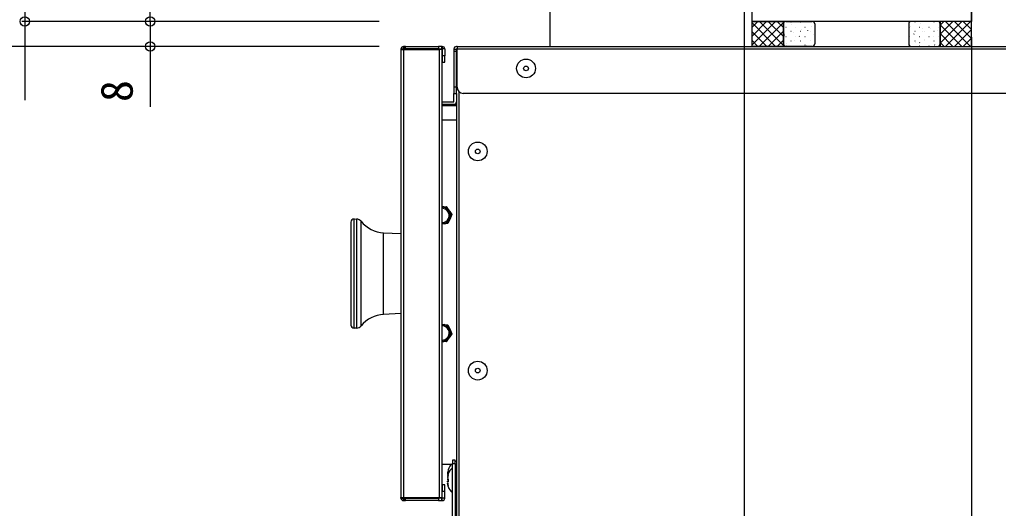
# Model space of a CAD drawing. Units: millimetres, scale not verified. Extents: x -875 to 875, y -1300 to 1292.
# Drawn here: x -718.6 to -406.3, y -366.4 to -210.3 of the extents above; entities that cross this region are included whole.
import ezdxf
from ezdxf.enums import TextEntityAlignment as Align

# ---------------------------------------------------------------- set-up
doc = ezdxf.new("R2010")
doc.units = ezdxf.units.MM
doc.header["$LTSCALE"] = 8
for name, color, linetype in [('0-2_YKK_11', 7, 'Continuous'), ('0-4_YKK_12', 2, 'Continuous'), ('0-5_YKK_13', 4, 'Continuous'), ('0-7_YKK_D', 6, 'Continuous'), ('0-9_YSS_K', 3, 'Continuous')]:
    doc.layers.add(name, color=color, linetype=linetype)
doc.styles.add('ＭＳ ゴシック', font='')
doc.styles.get('ＭＳ ゴシック').set_extended_font_data('MS Gothic')

msp = doc.modelspace()

# ---------------------------------------------------------------- linework, layer by layer
at = {"layer": '0-2_YKK_11'}
msp.add_lwpolyline([(-414.932, -140.926), (-414.932, -210.926), (-484.932, -210.926), (-484.932, -160.926), (-482.221, -160.926), (-481.894, -161.493), (-483.102, -163.585), (-482.905, -163.926), (-456.332, -163.926), (-456.868, -161.926), (-459.732, -161.926), (-459.732, -160.926), (-454.932, -160.926), (-454.932, -163.926), (-450.39, -163.926), (-450.207, -164.046), (-449.657, -164.046), (-449.474, -163.926), (-442.932, -163.926)], dxfattribs=at)
at = {"layer": '0-4_YKK_12'}
for p, q in [((-549.432, 39.074), (-549.432, -218.926)), ((-414.932, -215.926), (-414.932, 39.074)), ((-487.432, -206.426), (-487.432, -215.926)), ((-487.432, -215.926), (-487.432, -808.926)), ((-414.932, -215.926), (-414.932, -808.926))]:
    msp.add_line(p, q, dxfattribs=at)
at = {"layer": '0-5_YKK_13'}
for p, q in [((-474.932, -218.126), (-474.932, -211.726)), ((-474.132, -210.926), (-465.732, -210.926)), ((-472.493, -211.091), (-472.443, -211.091)), ((-472.473, -211.863), (-472.464, -211.86)), ((-469.453, -211.091), (-469.403, -211.091)), ((-468.965, -211.183), (-468.882, -211.128)), ((-466.413, -211.091), (-466.363, -211.091)), ((-464.932, -211.726), (-464.932, -218.126)), ((-434.932, -211.726), (-434.932, -218.126)), ((-425.732, -210.926), (-434.132, -210.926)), ((-432.973, -211.091), (-432.923, -211.091)), ((-431.274, -211.478), (-431.264, -211.475)), ((-429.933, -211.091), (-429.883, -211.091)), ((-426.893, -211.091), (-426.843, -211.091)), ((-424.932, -218.126), (-424.932, -211.726)), ((-474.653, -214.947), (-474.569, -214.892)), ((-474.618, -215.464), (-474.608, -215.46)), ((-474.108, -212.706), (-474.058, -212.706)), ((-472.493, -214.081), (-472.443, -214.081)), ((-471.827, -214.475), (-471.818, -214.472)), ((-471.068, -212.706), (-471.018, -212.706)), ((-469.453, -214.081), (-469.403, -214.081)), ((-469.084, -213.504), (-469.075, -213.501)), ((-468.028, -212.706), (-467.978, -212.706)), ((-467.161, -213.906), (-467.077, -213.851)), ((-466.413, -214.081), (-466.363, -214.081)), ((-465.964, -212.399), (-465.955, -212.396)), ((-465.318, -215.011), (-465.309, -215.008)), ((-464.988, -212.706), (-464.938, -212.706)), ((-434.588, -212.706), (-434.538, -212.706)), ((-434.394, -212.583), (-434.384, -212.58)), ((-433.418, -215.079), (-433.408, -215.075)), ((-433.275, -214.984), (-433.191, -214.929)), ((-432.973, -214.081), (-432.923, -214.081)), ((-431.548, -212.706), (-431.498, -212.706)), ((-430.628, -214.091), (-430.618, -214.087)), ((-430.585, -213.204), (-430.502, -213.149)), ((-429.933, -214.081), (-429.883, -214.081)), ((-428.508, -212.706), (-428.458, -212.706)), ((-427.885, -213.119), (-427.875, -213.116)), ((-426.893, -214.081), (-426.843, -214.081)), ((-425.783, -213.943), (-425.699, -213.888)), ((-425.468, -212.706), (-425.418, -212.706)), ((-474.108, -215.696), (-474.058, -215.696)), ((-473.971, -218.076), (-473.962, -218.072)), ((-472.493, -217.071), (-472.443, -217.071)), ((-471.228, -217.104), (-471.219, -217.101)), ((-471.068, -215.696), (-471.018, -215.696)), ((-469.85, -215.686), (-469.767, -215.631)), ((-469.453, -217.071), (-469.403, -217.071)), ((-468.108, -215.999), (-468.099, -215.996)), ((-468.045, -218.409), (-467.962, -218.354)), ((-468.028, -215.696), (-467.978, -215.696)), ((-466.413, -217.071), (-466.363, -217.071)), ((-464.988, -215.696), (-464.938, -215.696)), ((-434.588, -215.696), (-434.538, -215.696)), ((-432.973, -217.071), (-432.923, -217.071)), ((-432.772, -217.691), (-432.762, -217.688)), ((-431.548, -215.696), (-431.498, -215.696)), ((-431.47, -217.708), (-431.386, -217.652)), ((-430.029, -216.72), (-430.019, -216.716)), ((-429.933, -217.071), (-429.883, -217.071)), ((-428.508, -215.696), (-428.458, -215.696)), ((-426.909, -215.615), (-426.899, -215.611)), ((-426.893, -217.071), (-426.843, -217.071)), ((-426.667, -218.447), (-426.584, -218.391)), ((-426.263, -218.227), (-426.253, -218.223)), ((-425.468, -215.696), (-425.418, -215.696)), ((-596.932, -219.726), (-596.932, -219.926)), ((-596.932, -219.726), (-596.132, -219.726)), ((-596.932, -219.926), (-596.132, -219.926)), ((-595.932, -218.926), (-596.132, -218.926)), ((-596.132, -218.926), (-596.132, -219.726)), ((-596.132, -219.726), (-596.132, -219.926)), ((-595.932, -219.726), (-596.132, -219.726)), ((-596.132, -219.926), (-584.782, -219.926)), ((-596.132, -219.926), (-596.132, -362.926)), ((-595.432, -218.926), (-584.932, -218.926)), ((-595.432, -219.726), (-595.432, -218.926)), ((-584.932, -219.726), (-595.432, -219.726)), ((-584.932, -218.926), (-584.932, -219.726)), ((-583.932, -219.926), (-584.782, -219.926)), ((-584.782, -219.926), (-584.782, -362.926)), ((-583.732, -218.926), (-583.932, -218.926)), ((-583.732, -219.726), (-583.932, -219.726)), ((-583.932, -219.926), (-583.932, -362.926)), ((-583.732, -218.926), (-583.732, -219.726)), ((-583.732, -219.726), (-583.732, -221.926)), ((-582.932, -219.726), (-583.732, -219.726)), ((-582.932, -219.726), (-582.932, -221.926)), ((-580.032, -219.726), (-580.032, -219.926)), ((-580.032, -220.426), (-580.032, -231.926)), ((-580.032, -220.426), (-579.232, -220.426)), ((-579.032, -218.926), (-579.232, -218.926)), ((-579.032, -219.726), (-579.232, -219.726)), ((-579.232, -219.726), (-579.232, -219.926)), ((-579.232, -220.426), (-579.232, -219.926)), ((-579.032, -219.926), (-579.232, -219.926)), ((-579.232, -231.926), (-579.232, -220.426)), ((-579.032, -220.926), (-579.232, -220.926)), ((-579.032, -218.926), (-55.032, -218.926)), ((-579.032, -218.926), (-579.032, -219.726)), ((-579.032, -231.926), (-579.032, -219.726)), ((-579.032, -219.726), (-55.032, -219.726)), ((-465.732, -218.926), (-474.132, -218.926)), ((-474.108, -218.686), (-474.058, -218.686)), ((-471.068, -218.686), (-471.018, -218.686)), ((-468.028, -218.686), (-467.978, -218.686)), ((-467.462, -218.612), (-467.453, -218.608)), ((-434.588, -218.686), (-434.538, -218.686)), ((-434.132, -218.926), (-425.732, -218.926)), ((-431.548, -218.686), (-431.498, -218.686)), ((-428.508, -218.686), (-428.458, -218.686)), ((-425.468, -218.686), (-425.418, -218.686)), ((-583.732, -221.926), (-583.732, -223.926)), ((-582.932, -221.926), (-583.732, -221.926)), ((-580.032, -231.926), (-580.032, -233.926)), ((-579.232, -231.926), (-580.032, -231.926)), ((-580.032, -233.926), (-579.232, -233.926)), ((-580.032, -236.626), (-580.032, -233.926)), ((-579.232, -233.885), (-579.232, -231.926)), ((-579.232, -233.885), (-579.232, -771.181)), ((-578.432, -233.354), (-578.432, -808.926)), ((-57.032, -233.926), (-577.032, -233.926)), ((-583.932, -236.626), (-580.032, -236.626)), ((-580.032, -237.426), (-583.932, -237.426)), ((-579.232, -237.926), (-583.932, -237.926)), ((-579.232, -237.426), (-580.032, -237.426)), ((-579.232, -242.426), (-583.932, -242.426)), ((-583.932, -270.121), (-583.741, -270.102)), ((-583.741, -270.102), (-582.535, -269.977)), ((-582.535, -269.977), (-581.824, -270.96)), ((-581.824, -270.96), (-581.384, -271.567)), ((-581.384, -271.567), (-580.673, -272.55)), ((-611.88, -273.981), (-611.098, -274.022)), ((-611.88, -276.318), (-611.88, -273.981)), ((-611.098, -274.022), (-611.098, -276.353)), ((-609.658, -276.983), (-609.658, -274.749)), ((-581.169, -273.657), (-581.475, -274.341)), ((-580.673, -272.55), (-581.169, -273.657)), ((-612.932, -274.979), (-612.932, -277.183)), ((-612.932, -277.183), (-612.932, -307.872)), ((-611.88, -308.87), (-611.88, -276.318)), ((-611.098, -276.353), (-611.098, -308.829)), ((-609.658, -308.102), (-609.658, -276.983)), ((-583.177, -275.573), (-583.923, -275.649)), ((-602.456, -278.386), (-596.932, -278.676)), ((-602.456, -280.133), (-602.456, -278.386)), ((-602.456, -304.465), (-602.456, -280.133)), ((-596.932, -304.176), (-602.456, -304.465)), ((-611.098, -308.829), (-611.88, -308.87)), ((-583.928, -307.602), (-583.182, -307.677)), ((-583.182, -307.677), (-581.975, -307.8)), ((-581.975, -307.8), (-581.478, -308.906)), ((-581.478, -308.906), (-581.17, -309.589)), ((-581.382, -311.679), (-581.82, -312.288)), ((-580.673, -310.696), (-581.382, -311.679)), ((-581.17, -309.589), (-580.673, -310.696)), ((-583.736, -313.149), (-583.932, -313.129)), ((-580.432, -352.426), (-583.932, -352.426)), ((-580.432, -385.426), (-580.432, -352.026)), ((-580.432, -352.026), (-579.632, -352.026)), ((-579.632, -352.026), (-579.632, -351.026)), ((-579.232, -351.426), (-579.632, -351.426)), ((-579.632, -352.026), (-579.632, -385.426)), ((-581.841, -355.09), (-582.029, -355.09)), ((-581.841, -355.04), (-582.02, -355.04)), ((-582.02, -355.243), (-581.994, -355.049)), ((-581.841, -355.243), (-582.02, -355.243)), ((-581.887, -355.614), (-582.02, -356.414)), ((-581.887, -354.691), (-581.848, -354.691)), ((-581.841, -354.784), (-581.841, -355.204)), ((-581.841, -355.425), (-581.841, -355.419)), ((-582.932, -360.926), (-582.932, -358.926)), ((-581.866, -356.902), (-582.02, -356.902)), ((-581.887, -356.967), (-582.02, -356.949)), ((-581.887, -357.764), (-582.02, -357.043)), ((-581.887, -357.884), (-582.02, -357.902)), ((-581.887, -356.884), (-581.814, -356.884)), ((-581.841, -357.079), (-581.841, -357.679)), ((-583.732, -363.126), (-583.732, -360.926)), ((-583.732, -360.926), (-582.932, -360.926)), ((-582.932, -363.126), (-582.932, -360.926)), ((-581.868, -359.359), (-581.906, -359.222)), ((-581.841, -359.418), (-581.841, -359.426)), ((-596.932, -363.126), (-596.932, -362.926)), ((-596.932, -363.126), (-596.132, -363.126)), ((-596.132, -362.926), (-584.782, -362.926)), ((-596.132, -363.126), (-596.132, -362.926)), ((-596.132, -363.126), (-595.932, -363.126)), ((-596.132, -363.926), (-596.132, -363.126)), ((-596.132, -363.926), (-595.932, -363.926)), ((-595.432, -363.126), (-584.932, -363.126)), ((-595.432, -363.926), (-595.432, -363.126)), ((-584.932, -363.926), (-595.432, -363.926)), ((-584.932, -363.126), (-584.932, -363.926)), ((-584.932, -363.926), (-583.932, -363.926)), ((-584.782, -362.926), (-583.932, -362.926)), ((-583.732, -363.126), (-583.932, -363.126)), ((-583.732, -363.926), (-583.932, -363.926)), ((-582.932, -363.126), (-583.732, -363.126)), ((-583.732, -363.926), (-583.732, -363.126))]:
    msp.add_line(p, q, dxfattribs=at)
for points in [[(-596.932, -219.926), (-596.932, -362.926), (-596.132, -362.926)], [(-595.432, -218.926), (-595.932, -218.926), (-595.932, -219.726), (-595.432, -219.726)], [(-584.932, -219.726), (-583.932, -219.726), (-583.932, -218.926), (-584.932, -218.926)], [(-579.232, -219.926), (-580.032, -219.926), (-580.032, -220.426)], [(-583.732, -223.926), (-582.932, -223.926), (-582.932, -221.926)], [(-581.475, -274.341), (-581.971, -275.448), (-583.177, -275.573)], [(-581.82, -312.288), (-582.53, -313.272), (-583.736, -313.149)], [(-579.632, -351.026), (-580.432, -351.026), (-580.432, -352.026)], [(-582.02, -355.04), (-582.028, -355.086), (-582.029, -355.083)], [(-582.02, -355.04), (-581.969, -354.855), (-581.887, -354.691)], [(-581.841, -354.784), (-581.841, -354.731), (-581.847, -354.693), (-581.858, -354.674), (-581.873, -354.675), (-581.887, -354.691)], [(-581.843, -355.418), (-581.84, -355.361), (-581.841, -355.324)], [(-582.932, -358.926), (-583.732, -358.926), (-583.732, -360.926)], [(-582.027, -357.879), (-582.028, -357.861), (-582.03, -357.705)], [(-582.028, -357.889), (-582.03, -357.767), (-582.03, -357.705)], [(-582.029, -358.307), (-582.03, -358.305), (-582.03, -358.352), (-582.027, -358.429)], [(-581.963, -358.967), (-581.981, -358.863), (-582.027, -358.427)], [(-582.02, -356.902), (-581.969, -356.893), (-581.887, -356.884)], [(-582.02, -358.414), (-581.969, -358.838), (-581.887, -359.213)], [(-581.973, -356.955), (-581.969, -356.99), (-581.887, -357.328)], [(-581.841, -357.079), (-581.841, -357.016), (-581.847, -356.959), (-581.858, -356.916), (-581.873, -356.89), (-581.887, -356.884)], [(-595.432, -363.126), (-595.932, -363.126), (-595.932, -363.926), (-595.432, -363.926)], [(-583.932, -363.926), (-583.932, -363.126), (-584.932, -363.126)]]:
    msp.add_lwpolyline(points, dxfattribs=at)
for centre, radius in [((-557.032, -225.926), 3), ((-557.032, -225.926), 0.75), ((-572.432, -252.426), 3), ((-572.432, -252.426), 0.75), ((-572.432, -322.426), 3), ((-572.432, -322.426), 0.75)]:
    msp.add_circle(centre, radius, dxfattribs=at)
for centre, radius, start, end in [((-474.132, -211.726), 0.8, 90, 180), ((-465.732, -211.726), 0.8, 0, 90), ((-434.132, -211.726), 0.8, 90, 180), ((-425.732, -211.726), 0.8, 0, 90), ((-474.132, -218.126), 0.8, 180, 270), ((-465.732, -218.126), 0.8, 270, 0), ((-434.132, -218.126), 0.8, 180, 270), ((-425.732, -218.126), 0.8, 270, 0), ((-596.132, -219.726), 0.8, 90, 180), ((-583.732, -219.726), 0.8, 0, 90), ((-579.232, -219.726), 0.8, 90, 180), ((-577.032, -231.926), 2, 180, 270), ((-580.032, -236.626), 0.8, 270, 0), ((-583.832, -272.876), 2.683, 267.86422, 92.13578), ((-583.832, -272.876), 2.286, 335.88734, 92.50744), ((-583.832, -272.876), 2.775, 43.64888, 88.12579), ((-583.832, -272.876), 2.775, 343.64888, 28.12579), ((-611.932, -274.979), 1, 87, 180), ((-611.203, -276.019), 2, 39.41459, 87), ((-601.932, -268.4), 10, 219.41459, 267), ((-583.832, -272.876), 2.286, 267.49256, 335.88734), ((-583.832, -272.876), 2.775, 283.64888, 328.12579), ((-601.932, -314.451), 10, 93, 140.58541), ((-611.932, -307.872), 1, 180, 273), ((-611.203, -306.832), 2, 273, 320.58541), ((-583.832, -310.376), 2.683, 267.86422, 92.13578), ((-583.832, -310.376), 2.286, 324.21605, 92.50744), ((-583.832, -310.376), 2.775, 31.97759, 76.45451), ((-583.832, -310.376), 2.286, 267.49256, 324.21605), ((-583.832, -310.376), 2.775, 331.97759, 16.45451), ((-583.832, -310.376), 2.775, 271.97759, 316.45451), ((-578.032, -355.126), 4, 137.54585, 175.09364), ((-577.982, -355.577), 4.052, 175.2724, 184.7276), ((-578.309, -356.26), 3.724, 175.06941, 184.14565), ((-578.789, -355.073), 3.241, 175.30198, 180.08126), ((-582.979, -355.254), 1.15, 341.71482, 351.72512), ((-578.032, -356.626), 4, 126.8699, 162.48519), ((-580.096, -358.158), 1.94, 172.42631, 187.57369), ((-579.743, -356.658), 2.29, 173.87942, 186.12058), ((-580.767, -358.345), 1.264, 176.84893, 185.73867), ((-578.032, -356.726), 4, 184.19316, 196.756), ((-582.099, -357.728), 0.263, 323.80716, 10.7988), ((-583.202, -359.617), 1.375, 8.32429, 17.06975), ((-578.032, -358.226), 4, 197.4952, 233.1301), ((-596.132, -363.126), 0.8, 180, 270), ((-583.732, -363.126), 0.8, 270, 0)]:
    msp.add_arc(centre, radius, start, end, dxfattribs=at)
at = {"layer": '0-7_YKK_D'}
for p, q in [((-676.932, -210.926), (-676.932, -140.925)), ((-716.932, -205.926), (-716.932, -210.926)), ((-603.932, -210.926), (-717.932, -210.926)), ((-716.932, -210.926), (-716.932, -236.039)), ((-603.932, -210.926), (-677.932, -210.926)), ((-603.932, -210.926), (-677.932, -210.926)), ((-603.932, -218.926), (-757.932, -218.926)), ((-603.932, -218.926), (-677.932, -218.926))]:
    msp.add_line(p, q, dxfattribs=at)
msp.add_lwpolyline([(-676.932, -210.926), (-676.932, -218.926), (-676.932, -238.198)], dxfattribs=at)
for centre in [(-716.932, -210.926), (-676.932, -210.926), (-676.932, -210.926), (-676.932, -218.926)]:
    msp.add_circle(centre, 1.5, dxfattribs=at)
at = {"layer": '0-9_YSS_K'}
for p, q in [((-484.932, -212.771), (-483.087, -210.926)), ((-484.932, -215.6), (-480.258, -210.926)), ((-484.932, -218.428), (-477.43, -210.926)), ((-477.402, -218.926), (-484.932, -211.395)), ((-482.601, -218.926), (-474.932, -211.256)), ((-474.932, -218.567), (-482.573, -210.926)), ((-474.932, -215.738), (-479.745, -210.926)), ((-474.932, -212.91), (-476.916, -210.926)), ((-424.932, -212.168), (-423.69, -210.926)), ((-424.932, -214.997), (-420.861, -210.926)), ((-424.932, -217.825), (-418.033, -210.926)), ((-418.005, -218.926), (-424.932, -211.998)), ((-423.204, -218.926), (-415.204, -210.926)), ((-415.176, -218.926), (-423.176, -210.926)), ((-414.932, -216.341), (-420.348, -210.926)), ((-414.932, -213.513), (-417.519, -210.926)), ((-480.23, -218.926), (-484.932, -214.223)), ((-479.773, -218.926), (-474.932, -214.085)), ((-420.833, -218.926), (-424.932, -214.826)), ((-420.376, -218.926), (-414.932, -213.482)), ((-483.058, -218.926), (-484.932, -217.052)), ((-476.944, -218.926), (-474.932, -216.913)), ((-423.661, -218.926), (-424.932, -217.655)), ((-417.547, -218.926), (-414.932, -216.31))]:
    msp.add_line(p, q, dxfattribs=at)
for points in [[(-474.932, -210.926), (-474.932, -218.926), (-484.932, -218.926), (-484.932, -210.926)], [(-424.932, -210.926), (-424.932, -218.926), (-414.932, -218.926), (-414.932, -210.926)]]:
    msp.add_lwpolyline(points, close=True, dxfattribs=at)

# ---------------------------------------------------------------- texts
at = {"layer": '0-7_YKK_D', "style": 'ＭＳ ゴシック'}
msp.add_text('8', height=10.26, rotation=90, dxfattribs=at).set_placement((-679.432, -236.653), align=Align.BOTTOM_LEFT)

doc.saveas('drawing.dxf')
